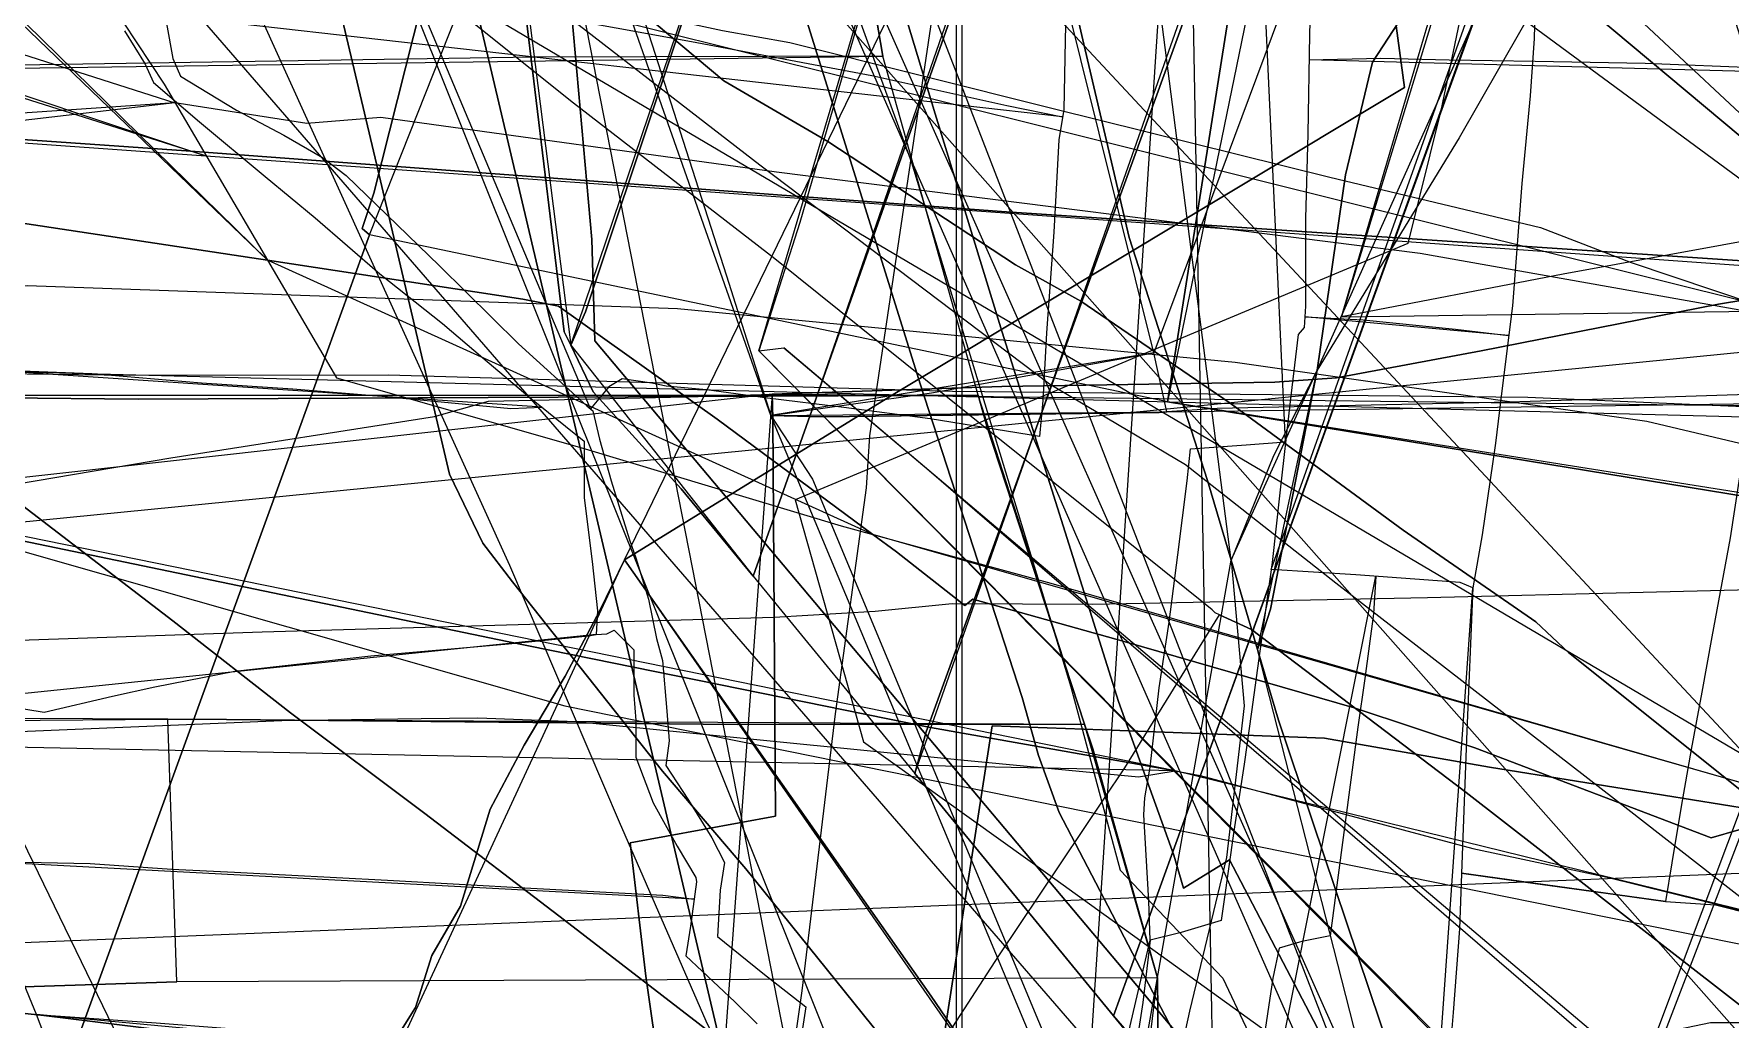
# Model space of a CAD drawing. Extents: x -6790 to 12600, y -1098 to 2171.
# Drawn here: x 553.1 to 627.3, y 316.1 to 359.2 of the extents above; entities that cross this region are included whole.
import ezdxf

# ---------------------------------------------------------------- set-up
doc = ezdxf.new("R2010")
doc.units = 0

msp = doc.modelspace()

# ---------------------------------------------------------------- linework, layer by layer
for points in [[(593.713, 814.326), (0.056, 814.258), (0.056, -0.067), (593.713, 0), (593.713, 814.326)], [(593.47, 802.518), (0, 802.518), (0, 0), (593.47, 0), (593.47, 802.518)], [(587.443, 377.593), (577.244, 347.049), (576.605, 345.579), (577.586, 343.549), (581.436, 339.305), (584.571, 335.487), (587.223, 342.983), (612.759, 415.147), (632.073, 471.379), (641.419, 498.234), (648.79, 519.67), (654.714, 536.683), (657.838, 545.983), (658.168, 547.383), (650.331, 548.957), (644.699, 549.796), (644.474, 548.537), (640.348, 535.965), (632.097, 511.28), (617.618, 468.349), (598.897, 411.873), (593.472, 395.507), (587.443, 377.593)], [(658.168, 547.383), (657.838, 545.983), (654.714, 536.683), (648.79, 519.67), (641.419, 498.234), (632.073, 471.379), (612.759, 415.147), (587.223, 342.983), (658.168, 547.383)], [(668.304, 544.716), (662.82, 528.565), (657.028, 511.779), (651.673, 496.628), (636.098, 451.723), (628.476, 430.579), (628.465, 429.174), (622.468, 412.479), (614.873, 391.779), (606.438, 368.133), (600.041, 350.514), (594.001, 333.823), (592.144, 328.693), (591.646, 326.869), (668.304, 544.716)], [(709.228, 542.116), (708.436, 540.658), (703.834, 527.74), (693.629, 499.537), (681.078, 464.801), (674.596, 447.41), (666.622, 426.391), (657.931, 403.949), (634.744, 342.396), (622.223, 309.817), (617.998, 298.824), (617.095, 296.956), (709.228, 542.116)], [(520.501, 516.622), (533.149, 488.501), (544.044, 465.871), (554.049, 443.241), (564.102, 422.201), (573.593, 400.553), (577.007, 392.511), (579.344, 387.555), (581.823, 381.009), (585.657, 369.6), (591.501, 353.563), (598.468, 330.652), (600.619, 322.657), (605.107, 317.935), (609.128, 309.425), (616.282, 294.977), (620.957, 285.673), (633.254, 262.155), (639.753, 248.595), (643.354, 240.694), (647.842, 230.641), (520.501, 516.622)], [(611.091, 494.346), (605.796, 455.062), (601.462, 424.351), (598.058, 401.115), (594.365, 374.668), (592.368, 359.779), (589.656, 341.621), (589.516, 339.349), (588.164, 329.48), (586.705, 317.385), (585.377, 308.137), (582.474, 285.394), (579.112, 260.342), (576.654, 241.788), (606.75, 231.395), (606.797, 230.338), (602.813, 210.546), (599.078, 191.443), (596.341, 176.886), (591.912, 153.673), (588.91, 137.599), (587.127, 128.026), (611.091, 494.346)], [(428.18, 481.577), (440.926, 480.13), (450.201, 479.317), (462.766, 471.688), (469.672, 466.951), (479.362, 458.652), (487.878, 451.638), (500.685, 439.861), (516.599, 424.695), (529.112, 412.998), (540.435, 402.049), (548.664, 394.126), (549.378, 391.066), (552.03, 377.023), (554.648, 363.32), (558.831, 356.995), (563.34, 349.299), (428.18, 481.577)], [(567.804, 350.399), (567.479, 350.683), (567.99, 352.229), (570.412, 361.812), (571.018, 363.304), (571.688, 364.968), (582.294, 389.664), (596.117, 421.746), (596.222, 423.41), (597.588, 429.214), (604.051, 461.806), (605.978, 461.494), (626.516, 458.953), (621.854, 435.277), (617.057, 411.036), (613.038, 390.381), (607.109, 368.014), (605.692, 362.085), (602.698, 343.114), (567.804, 350.399)], [(553.371, 460.999), (557.781, 449.03), (562.299, 437.169), (567.122, 424.048), (569.772, 416.337), (574.551, 404.215), (583.046, 385.653), (583.915, 383.612), (588.461, 369.118), (592.541, 355.695), (595.46, 346.158), (600.553, 330.019), (602.972, 323.3), (603.387, 321.864), (605.397, 323.108), (610.749, 312.873), (553.371, 460.999)], [(602.698, 343.114), (605.692, 362.085), (607.109, 368.014), (613.038, 390.381), (617.057, 411.036), (621.854, 435.277), (626.516, 458.953), (602.698, 343.114)], [(650.192, 456.273), (645.297, 421.039), (640.455, 384.397), (637.81, 364.387), (635.422, 345.879), (634.7, 338.032), (632.478, 338.237), (602.698, 343.114), (605.692, 362.085), (607.109, 368.014), (613.038, 390.381), (617.057, 411.036), (621.854, 435.277), (626.516, 458.953), (650.192, 456.273)], [(532.631, 452.76), (539.589, 430.32), (544.161, 412.976), (551.12, 388.699), (553.471, 381.004), (562.838, 360.376), (573.921, 335.969), (578.715, 324.767), (582.509, 316.062), (590.544, 299.297), (595.182, 288.038), (606.551, 263.899), (615.79, 243.595), (621.246, 230.977), (622.764, 228.306), (532.631, 452.76)], [(602.097, 345.252), (597.31, 364.46), (592.913, 381.178), (613.859, 385.909), (611.618, 396.915), (611.717, 397.889), (605.535, 405.429), (605.308, 420.778), (605.186, 423.844), (618.619, 427.015), (620.034, 441.993), (635.988, 444.392), (639.142, 444.544), (602.097, 345.252)], [(639.142, 444.544), (638.233, 442.393), (635.424, 435.664), (628.791, 410.48), (620.805, 382.386), (614.416, 360.312), (610.297, 346.825), (639.142, 444.544)], [(592.08, 440.152), (592.646, 431.755), (592.946, 412.792), (593.121, 396.601), (592.668, 384.26), (592.827, 382.386), (594.421, 377.511), (596.082, 371.958), (597.131, 367.017), (599.031, 358.74), (601.008, 350.284), (604.435, 339.675), (605.47, 336.196), (592.08, 440.152)], [(538.455, 439.024), (540.292, 435.463), (545.051, 425.961), (549.938, 416.203), (554.118, 412.778), (567.605, 403.289), (580.312, 394.421), (593.526, 383.353), (609.594, 369.969), (619.707, 361.431), (631.821, 351.293), (635.419, 348.53), (538.455, 439.024)], [(553.051, 434.216), (555.635, 428.306), (560.606, 416.052), (566.69, 401.46), (566.773, 400.286), (571.099, 386.513), (576.88, 368.901), (583.405, 348.615), (585.347, 342.518), (553.051, 434.216)], [(313.591, 432.059), (372.227, 412.052), (398.998, 402.78), (436.809, 391.586), (498.667, 373.267), (548.18, 358.001), (560.587, 353.876), (313.591, 432.059)], [(642.278, 431.963), (631.586, 402.162), (619.831, 370.178), (600.936, 317.977), (600.332, 316.291), (642.278, 431.963)], [(596.117, 421.746), (582.294, 389.664), (571.688, 364.968), (571.018, 363.304), (570.412, 361.812), (567.99, 352.229), (567.479, 350.683), (567.804, 350.399), (596.117, 421.746)], [(316.302, 407.544), (416.39, 375.807), (479.655, 357.376), (576.346, 329.834), (647.951, 315.328), (667.93, 308.073), (719.94, 267.67), (744.83, 251.933), (814.363, 195.123), (316.302, 407.544)], [(567.902, 407.295), (561.651, 405.507), (567.434, 381.889), (569.893, 371.319), (577.197, 340.298), (588.479, 292.382), (598.68, 247.917), (602.192, 232.608), (567.902, 407.295)], [(567.902, 407.295), (571.926, 398.718), (576.439, 389.022), (577.919, 386.256), (578.966, 384.441), (582.482, 373.796), (586.58, 360.88), (591.873, 343.891), (596.341, 330.194), (597.053, 327.663), (597.954, 325.163), (603.289, 314.94), (619.003, 284.504), (619.87, 283.376), (621.276, 280.482), (627.091, 268.513), (633.339, 255.219), (640.335, 240.674), (644.721, 231.79), (645.892, 229.972), (567.902, 407.295)], [(576.605, 345.579), (576.317, 346.174), (571.986, 381.918), (569.142, 404.274), (576.605, 345.579)], [(607.713, 395.41), (608.485, 389.953), (610.394, 376.466), (613.05, 356.843), (590.839, 343.511), (578.953, 336.207), (607.713, 395.41)], [(590.245, 358.215), (575.029, 358.173), (545.855, 357.71), (539.683, 357.516), (538.681, 389.448), (540.299, 389.316), (558.087, 389.739), (578.299, 389.401), (585.296, 389.427), (588.975, 365.645), (590.245, 358.215)], [(585.296, 389.427), (588.975, 365.645), (590.245, 358.215), (585.296, 389.427)], [(587.443, 377.593), (577.244, 347.049), (576.605, 345.579), (587.443, 377.593)], [(623.202, 375.602), (622.726, 374.92), (611.657, 357.95), (610.468, 353.032), (609.235, 344.5), (623.202, 375.602)], [(623.202, 375.602), (623.41, 369.447), (621.756, 365.669), (615.448, 354.647), (609.235, 344.5), (623.202, 375.602)], [(575.344, 374.682), (577.518, 350.197), (577.65, 345.781), (611.269, 305.815), (649.295, 260.796), (661.482, 246.369), (661.496, 242.318), (685.048, 211.704), (686.367, 210.839), (719.013, 187.375), (730.814, 179.13), (750.14, 177.146), (575.344, 374.682)], [(593.664, 375.182), (589.467, 360.792), (586.619, 350.943), (584.831, 345.331), (593.664, 375.182)], [(619.07, 369.056), (618.881, 365.096), (618.718, 358.99), (618.549, 356.481), (618.181, 352.644), (617.767, 347.299), (617.319, 343.705), (617.036, 341.298), (616.449, 337.293), (616.033, 334.988), (615.492, 335.216), (610.919, 335.554), (607.225, 335.789), (619.07, 369.056)], [(562.29, 363.847), (578.822, 360.283), (583.232, 359.333), (586.18, 358.806), (597.691, 355.93), (609.794, 352.924), (619.003, 350.728), (622.967, 349.197), (628.382, 347.373), (562.29, 363.847)], [(558.62, 360.023), (560.07, 360.134), (564.427, 360.274), (565.44, 360.322), (565.759, 361.761), (570.533, 360.983), (575.301, 360.053), (581.887, 358.859), (589.766, 357.369), (595.668, 356.057), (598.104, 355.554), (558.62, 360.023)], [(590.245, 358.215), (575.029, 358.173), (545.855, 357.71), (539.683, 357.516), (590.245, 358.215)], [(594.407, 343.401), (590.245, 358.215), (575.029, 358.173), (545.855, 357.71), (539.683, 357.516), (539.904, 350.474), (540.057, 343.395), (557.684, 343.229), (594.407, 343.401)], [(635.419, 348.53), (628.919, 349.195), (595.436, 351.422), (559.788, 354.074), (541.081, 355.374), (519.855, 356.837), (515.433, 357.215), (508.591, 357.67), (507.515, 357.64), (635.419, 348.53)], [(608.877, 358.05), (612.012, 358.117), (614.999, 358.055), (618.759, 357.991), (623.578, 357.91), (628.683, 357.707), (628.441, 357.716), (638.357, 357.222), (641.195, 357.188), (608.877, 358.05)], [(630.818, 357.598), (629.339, 349.235), (628.759, 345.731), (627.894, 341.075), (627.284, 337.168), (626.491, 332.843), (626.047, 330.424), (625.581, 327.927), (625.148, 325.432), (624.745, 322.975), (624.467, 321.276), (626.648, 321.131), (628.317, 320.72), (630.926, 320.259), (633.018, 319.922), (633.376, 322.489), (633.763, 324.305), (634.181, 326.508), (634.627, 328.926), (635.142, 331.306), (635.436, 333.001), (637.808, 333.03), (638.078, 333.087), (630.818, 357.598)], [(670.632, 347.655), (670.603, 348.328), (667.798, 357.325), (647.96, 353.787), (619.984, 348.682), (610.297, 346.825), (670.632, 347.655)], [(469.208, 354.222), (498.343, 348.29), (517.861, 344.205), (548.765, 337.837), (573.816, 332.635), (592.329, 328.887), (603.028, 326.986), (469.208, 354.222)], [(469.208, 354.222), (498.343, 348.29), (517.861, 344.205), (548.765, 337.837), (573.816, 332.635), (592.329, 328.887), (603.028, 326.986), (469.208, 354.222)], [(554.092, 312.65), (564.125, 340.275), (567.804, 350.399), (554.092, 312.65)], [(563.34, 349.299), (566.355, 344.155), (577.094, 341.099), (588.429, 337.7), (589.813, 337.321), (563.34, 349.299)], [(563.34, 349.299), (574.515, 347.598), (576.07, 347.287), (583.001, 342.36), (589.813, 337.321), (563.34, 349.299)], [(585.403, 343.449), (595.455, 343.775), (607.386, 343.976), (610.085, 344.159), (616.398, 345.339), (626.782, 347.37), (632.18, 348.258), (638.338, 348.651), (643.489, 349.127), (647.67, 349.63), (651.293, 349.008), (660.086, 347.883), (665.792, 347.04), (671.206, 346.449), (677.702, 345.571), (689.934, 343.649), (695.305, 342.98), (696.78, 343.084), (703.28, 341.238), (707.409, 340.141), (713.531, 341.905), (585.403, 343.449)], [(608.693, 346.82), (611.238, 346.695), (615.289, 346.282), (617.606, 346.007), (608.693, 346.82)], [(584.571, 335.487), (581.436, 339.305), (577.586, 343.549), (576.605, 345.579), (584.571, 335.487)], [(584.831, 345.331), (585.923, 345.476), (592.269, 340.115), (669.55, 273.595), (707.711, 241.086), (744.864, 209.451), (767.425, 190.284), (772.491, 187.764), (761.641, 192.939), (732.712, 207.295), (732.56, 207.37), (731.341, 208.484), (718.351, 220.36), (693.454, 242.297), (670.591, 262.642), (649.996, 281.175), (631.451, 298.11), (630.162, 299.498), (628.873, 300.885), (615.067, 314.85), (584.831, 345.331)], [(584.831, 345.331), (615.067, 314.85), (628.873, 300.885), (630.162, 299.498), (584.831, 345.331)], [(585.347, 342.518), (592.369, 343.506), (602.097, 345.252), (585.347, 342.518)], [(585.923, 345.476), (592.269, 340.115), (669.55, 273.595), (707.711, 241.086), (744.864, 209.451), (767.425, 190.284), (772.491, 187.764), (585.923, 345.476)], [(550.263, 344.553), (555.66, 344.346), (560.462, 343.942), (564.447, 343.682), (568.347, 343.351), (573.983, 342.821), (575.349, 342.871), (550.263, 344.553)], [(609.235, 344.5), (607.33, 340.753), (605.47, 336.196), (609.235, 344.5)], [(609.235, 344.5), (607.193, 334.059), (606.63, 332.293), (609.235, 344.5)], [(519.308, 336.092), (528.719, 335.819), (530.778, 335.81), (533.083, 336.377), (540.695, 337.457), (548.957, 338.948), (559.113, 340.668), (570.651, 342.466), (573.002, 343.134), (581.63, 343.326), (585.403, 343.449), (519.308, 336.092)], [(594.407, 343.401), (557.684, 343.229), (540.057, 343.395), (594.407, 343.401)], [(558.988, 329.245), (549.095, 329.293), (540.366, 329.104), (540.057, 343.395), (557.684, 343.229), (594.407, 343.401), (594.786, 342.051), (599.066, 329.034), (583.871, 329.012), (561.551, 329.233), (558.988, 329.245)], [(582.312, 301.051), (579.891, 318.026), (579.202, 323.841), (585.548, 325.012), (585.437, 342.388), (585.403, 343.449), (582.312, 301.051)], [(594.407, 343.401), (594.786, 342.051), (599.066, 329.034), (594.407, 343.401)], [(660.468, 343.489), (660.01, 343.421), (654.494, 343.229), (641.348, 343.424), (631.245, 343.533), (617.649, 343.095), (604.869, 342.815), (602.662, 342.667), (660.468, 343.489)], [(602.662, 342.667), (602.325, 342.645), (587.663, 342.45), (585.347, 342.518), (602.662, 342.667)], [(602.698, 343.114), (632.478, 338.237), (634.7, 338.032), (602.698, 343.114)], [(585.347, 342.518), (587.167, 339.731), (601.988, 304.212), (613.818, 275.862), (613.856, 274.406), (585.347, 342.518)], [(589.813, 337.321), (597.596, 335.187), (616.94, 329.601), (631.301, 325.454), (589.813, 337.321)], [(589.813, 337.321), (590.84, 336.561), (593.826, 334.21), (594.187, 334.483), (600.794, 332.642), (610.848, 329.743), (616.124, 328.001), (626.452, 324.056), (631.301, 325.454), (589.813, 337.321)], [(578.953, 336.207), (577.892, 334.019), (576.356, 331.119), (574.565, 328.104), (573.086, 325.318), (571.778, 321.081), (570.527, 318.919), (569.816, 316.645), (568.735, 314.938), (567.399, 311.839), (565.607, 309.052), (564.442, 306.351), (562.565, 303.45), (561.2, 300.919), (560.404, 298.019), (559.835, 296.114), (559.353, 293.909), (578.953, 336.207)], [(662.234, 216.56), (660.011, 220.36), (657.923, 223.93), (656.233, 227.068), (652.259, 233.326), (645.47, 242.755), (637.811, 253.567), (629.589, 264.831), (620.593, 277.422), (613.375, 287.313), (605.947, 297.746), (604.258, 299.714), (592.355, 317.152), (578.953, 336.207), (662.234, 216.56)], [(605.47, 336.196), (606.05, 329.825), (605.27, 323.206), (603.646, 316.492), (602.2, 309.819), (599.802, 298.999), (598.839, 294.184), (596.196, 282.094), (595.668, 280.649), (605.47, 336.196)], [(611.794, 335.489), (611.702, 333.853), (611.311, 331.029), (611.016, 328.902), (610.128, 322.206), (609.805, 319.779), (608.564, 319.537), (607.575, 319.242), (607.289, 317.928), (606.367, 311.692), (605.452, 305.509), (604.724, 300.091), (604.428, 298.532), (611.794, 335.489)], [(616.033, 334.988), (615.768, 328.372), (615.581, 323.691), (615.459, 320.09), (615.179, 316.435), (614.892, 312.936), (614.699, 310.595), (614.353, 307.756), (614.114, 304.889), (613.824, 301.626), (613.686, 299.711), (613.369, 296.879), (613.247, 295.354), (616.033, 334.988)], [(550.182, 330.105), (553.581, 329.552), (556.57, 330.253), (558.416, 330.653), (561.916, 331.337), (567.859, 332.019), (573.878, 332.539), (577.382, 332.885), (577.719, 332.939), (550.182, 330.105)], [(606.63, 332.293), (607.546, 329.209), (613.486, 311.546), (620.347, 286.461), (622.349, 277.075), (622.07, 271.83), (606.63, 332.293)], [(558.988, 329.245), (549.095, 329.293), (540.366, 329.104), (558.988, 329.245)], [(559.379, 317.768), (558.988, 329.245), (549.095, 329.293), (540.366, 329.104), (540.516, 322.13), (540.677, 317.162), (559.379, 317.768)], [(541.366, 328.241), (563.974, 329.187), (570.057, 329.269), (572.543, 329.301), (576.845, 329.138), (593.657, 327.47), (601.426, 326.734), (603.028, 326.986), (541.366, 328.241)], [(541.366, 328.241), (563.974, 329.187), (570.057, 329.269), (572.543, 329.301), (576.845, 329.138), (593.657, 327.47), (601.426, 326.734), (603.028, 326.986), (541.366, 328.241)], [(599.066, 329.034), (583.871, 329.012), (561.551, 329.233), (558.988, 329.245), (599.066, 329.034)], [(559.379, 317.768), (558.988, 329.245), (561.551, 329.233), (583.871, 329.012), (599.066, 329.034), (599.422, 327.952), (602.249, 317.949), (559.379, 317.768)], [(642.125, 323.106), (629.448, 325.115), (616.771, 327.152), (609.556, 328.419), (599.832, 328.784), (595.031, 328.959), (592.498, 312.701), (590.637, 312.331), (586.288, 311.834), (584.17, 311.77), (576.114, 313.038), (565.588, 314.674), (561.014, 315.38), (553.568, 316.295), (545.208, 317.194), (537.393, 318.156), (533.882, 318.726), (642.125, 323.106)], [(599.066, 329.034), (599.422, 327.952), (602.249, 317.949), (599.066, 329.034)], [(603.028, 326.986), (604.12, 326.792), (607.496, 325.879), (616.044, 323.59), (621.912, 322.349), (642.826, 317.179), (645.195, 316.638), (603.028, 326.986)], [(603.028, 326.986), (604.12, 326.792), (607.496, 325.879), (616.044, 323.59), (621.912, 322.349), (642.826, 317.179), (645.195, 316.638), (603.028, 326.986)], [(550.564, 323.038), (555.591, 322.948), (559.17, 322.699), (561.898, 322.556), (568.584, 322.215), (574.858, 321.86), (580.633, 321.562), (581.995, 321.384), (550.564, 323.038)], [(615.541, 322.518), (618.343, 322.132), (622.281, 321.586), (624.467, 321.276), (615.541, 322.518)], [(601.94, 319.585), (601.616, 316.874), (600.736, 311.21), (600.057, 306.574), (599.923, 305.782), (599.349, 305.56), (598.36, 304.315), (601.94, 319.585)], [(559.379, 317.768), (540.677, 317.162), (540.958, 308.513), (550.043, 308.059), (550.333, 308.045), (557.822, 307.569), (572.398, 306.645), (588.117, 305.562), (600.644, 304.913), (602.312, 311.851), (602.249, 317.949), (559.379, 317.768)], [(602.249, 317.949), (602.312, 311.851), (600.644, 304.913), (602.249, 317.949)], [(553.24, 316.337), (558.483, 315.973), (564.516, 315.511), (570.473, 314.936), (575.444, 314.426), (581.913, 313.759), (584.963, 313.386), (553.24, 316.337)], [(617.095, 296.956), (615.77, 297.596), (608.27, 306.623), (600.332, 316.291), (617.095, 296.956)]]:
    msp.add_lwpolyline(points, close=True)
for points in [[(609.232, 67.739), (599.127, 614.126), (599.127, 614.126), (563.937, 558.686), (550.88, 538.296), (543.512, 527.466), (533.922, 511.905), (529.782, 506.158), (524.987, 498.379), (518.034, 477.455), (515.721, 472.594), (516.263, 446.923), (515.322, 441.984), (515.841, 436.473), (521.012, 415.377), (523.258, 402.75), (532.121, 376.816), (539.49, 355.173), (545.041, 343.698), (550.032, 329.285), (559.407, 309.975), (564.165, 296.774), (574.194, 279.889), (584.875, 254.888)], [(598.68, 247.917), (588.479, 292.382), (577.197, 340.298), (569.893, 371.319), (567.434, 381.889), (561.651, 405.507), (567.902, 407.295), (567.902, 407.295), (559.051, 426.575), (554.331, 436.675), (549.298, 447.659), (540, 467.638), (529.701, 489.972), (517.017, 517.321), (516.402, 517.444), (506.91, 519.306)], [(685.327, 175.866), (588.991, 482.292), (588.991, 482.292), (593.797, 480.06), (597.085, 476.158), (608.966, 438.451), (619.232, 405.597), (622.695, 393.829), (622.183, 391.943), (614.643, 355.831), (613.194, 350.034), (586.417, 338.825), (589.408, 328.256), (597.769, 322.264), (622.357, 304.555), (626.176, 301.6), (626.873, 300.291), (650.019, 266.864)], [(512.25, 381.568), (517.488, 376.678), (523.063, 371.601), (529.172, 365.915), (536.787, 359.594), (541.752, 355.923), (544.029, 354.156), (552.64, 350.921), (562.656, 349.403), (563.34, 349.299), (426.005, 481.357)], [(566.562, 425.185), (569.142, 404.274), (571.986, 381.918), (576.317, 346.174), (576.605, 345.579), (576.605, 345.579), (577.244, 347.049), (587.443, 377.593), (593.472, 395.507), (598.897, 411.873), (617.618, 468.349)], [(649.295, 260.796), (611.269, 305.815), (577.65, 345.781), (577.518, 350.197), (575.344, 374.682), (559.826, 381.527), (523.777, 397.188), (495.259, 409.807), (459.463, 425.508), (429.322, 438.817), (417.011, 443.957), (416.933, 443.231), (416.174, 443.148), (416.095, 442.872), (407.69, 413.307), (407.69, 413.307), (408.042, 412.483), (434.118, 391.732), (432.54, 351.045), (430.765, 302.516), (513.678, 256.433)], [(515.433, 357.215), (519.855, 356.837), (541.081, 355.374), (559.788, 354.074), (595.436, 351.422), (628.919, 349.195), (635.419, 348.53), (631.821, 351.293), (619.707, 361.431), (609.594, 369.969), (593.526, 383.353), (580.312, 394.421), (567.605, 403.289), (554.118, 412.778), (549.938, 416.203), (545.051, 425.961), (540.292, 435.463), (538.455, 439.024), (524.536, 437.455), (512.329, 436.132)], [(653.889, 268.819), (637.367, 277.623), (624.308, 284.442), (611.252, 291.292), (607.366, 294.304), (599.403, 304.222), (592.131, 312.957), (584.254, 322.705), (580.619, 326.97), (574.057, 335.251), (572.76, 336.929), (571.305, 339.953), (568.111, 353.501), (565.244, 365.635), (562.204, 378.605), (555.912, 404.507), (555.111, 406.281), (554.747, 407.086), (550.465, 436.78)], [(515.759, 433.766), (519.65, 433.673), (530.445, 433.33), (531.923, 432.67), (551.277, 430.403), (574.587, 426.85), (596.117, 421.746), (596.117, 421.746), (582.294, 389.664), (571.688, 364.968), (571.018, 363.304), (570.412, 361.812), (567.99, 352.229), (567.479, 350.683), (567.804, 350.399), (564.125, 340.275), (554.092, 312.65), (549.485, 311.046), (522.96, 302.371), (518.043, 301.002), (514.334, 298.662)], [(642.278, 431.963), (631.586, 402.162), (619.831, 370.178), (600.936, 317.977), (600.332, 316.291), (591.646, 326.869), (592.144, 328.693), (594.001, 333.823), (600.041, 350.514), (606.438, 368.133), (614.873, 391.779), (622.468, 412.479), (628.465, 429.174)], [(666.622, 426.391), (657.931, 403.949), (634.744, 342.396), (622.223, 309.817), (617.998, 298.824), (617.095, 296.956), (615.77, 297.596), (608.27, 306.623), (600.332, 316.291), (600.936, 317.977), (619.831, 370.178), (631.586, 402.162), (642.278, 431.963)], [(573.715, 430.704), (562.29, 363.847), (578.822, 360.283), (583.232, 359.333), (586.18, 358.806), (597.691, 355.93), (609.794, 352.924), (619.003, 350.728), (622.967, 349.197), (628.382, 347.373), (628.843, 350.511), (634.465, 390.482), (639.914, 430.403)], [(612.759, 415.147), (587.223, 342.983), (584.571, 335.487), (591.646, 326.869), (592.144, 328.693), (594.001, 333.823), (600.041, 350.514), (606.438, 368.133), (614.873, 391.779), (622.468, 412.479), (628.465, 429.174)], [(559.051, 426.575), (567.902, 407.295), (571.926, 398.718), (576.439, 389.022), (577.919, 386.256), (578.966, 384.441), (582.482, 373.796), (586.58, 360.88), (591.873, 343.891), (596.341, 330.194), (597.053, 327.663), (597.954, 325.163), (603.289, 314.94), (619.003, 284.504), (619.87, 283.376), (621.276, 280.482), (627.091, 268.513)], [(666.622, 426.391), (657.931, 403.949), (634.744, 342.396), (622.223, 309.817), (617.998, 298.824), (617.095, 296.956), (618.009, 296.513), (638.721, 284.073), (654.657, 274.512), (657.215, 273.711), (664.49, 294.493), (673.212, 319.473), (684.32, 349.728), (694.271, 379.306), (700.32, 397.286), (708.756, 421.37)], [(566.562, 425.185), (569.142, 404.274), (571.986, 381.918), (576.317, 346.174), (576.605, 345.579), (577.586, 343.549), (581.436, 339.305), (584.571, 335.487), (591.646, 326.869), (600.332, 316.291), (608.27, 306.623), (615.77, 297.596), (617.095, 296.956), (618.009, 296.513), (638.721, 284.073)], [(601.462, 424.351), (598.058, 401.115), (594.365, 374.668), (592.368, 359.779), (589.656, 341.621), (589.516, 339.349), (588.164, 329.48), (586.705, 317.385), (585.377, 308.137), (582.474, 285.394), (579.112, 260.342)], [(601.462, 424.351), (598.058, 401.115), (594.365, 374.668), (592.368, 359.779), (589.656, 341.621), (589.516, 339.349), (588.164, 329.48), (586.705, 317.385), (585.377, 308.137), (582.474, 285.394), (579.112, 260.342)], [(560.606, 416.052), (566.69, 401.46), (566.773, 400.286), (571.099, 386.513), (576.88, 368.901), (583.405, 348.615), (585.347, 342.518), (587.663, 342.45), (602.325, 342.645), (602.662, 342.667), (602.097, 345.252), (597.31, 364.46), (592.913, 381.178), (613.859, 385.909), (611.618, 396.915), (611.717, 397.889), (605.535, 405.429), (605.308, 420.778)], [(560.606, 416.052), (566.69, 401.46), (566.773, 400.286), (571.099, 386.513), (576.88, 368.901), (583.405, 348.615), (585.347, 342.518), (587.663, 342.45), (602.325, 342.645), (602.662, 342.667), (602.097, 345.252), (597.31, 364.46), (592.913, 381.178), (613.859, 385.909), (611.618, 396.915), (611.717, 397.889), (605.535, 405.429), (605.308, 420.778)], [(631.245, 343.533), (617.649, 343.095), (604.869, 342.815), (602.662, 342.667), (602.097, 345.252), (597.31, 364.46), (592.913, 381.178), (613.859, 385.909), (611.618, 396.915), (611.717, 397.889), (605.535, 405.429), (605.308, 420.778)], [(631.245, 343.533), (617.649, 343.095), (604.869, 342.815), (602.662, 342.667), (602.097, 345.252), (597.31, 364.46), (592.913, 381.178), (613.859, 385.909), (611.618, 396.915), (611.717, 397.889), (605.535, 405.429), (605.308, 420.778)], [(656.687, 268.367), (654.947, 272.656), (654.409, 277.802), (652.556, 293.62), (650.628, 298.272), (650.504, 298.572), (647.653, 313.017), (645.619, 322.89), (642.321, 340.052), (641.424, 340.883), (635.612, 347.923), (635.419, 348.53), (631.821, 351.293), (619.707, 361.431), (609.594, 369.969), (593.526, 383.353), (580.312, 394.421), (567.605, 403.289), (554.118, 412.778), (549.938, 416.203)], [(560.606, 416.052), (566.69, 401.46), (566.773, 400.286), (571.099, 386.513), (576.88, 368.901), (583.405, 348.615), (585.347, 342.518), (587.167, 339.731), (601.988, 304.212), (613.818, 275.862), (613.856, 274.406), (618.978, 247.977)], [(560.606, 416.052), (566.69, 401.46), (566.773, 400.286), (571.099, 386.513), (576.88, 368.901), (583.405, 348.615), (585.347, 342.518), (587.167, 339.731), (601.988, 304.212), (613.818, 275.862), (613.856, 274.406), (618.978, 247.977)], [(569.772, 416.337), (574.551, 404.215), (583.046, 385.653), (583.915, 383.612), (588.461, 369.118), (592.541, 355.695), (595.46, 346.158), (600.553, 330.019), (602.972, 323.3), (603.387, 321.864), (605.397, 323.108), (610.749, 312.873), (622.579, 315.2), (626.433, 315.999), (630.235, 315.999)], [(636.825, 260.749), (630.011, 273.407), (625.378, 282.056), (623.151, 286.576), (622.277, 288.448), (615.206, 303.408), (610.749, 312.873), (610.749, 312.873), (605.397, 323.108), (603.387, 321.864), (602.972, 323.3), (600.553, 330.019), (595.46, 346.158), (592.541, 355.695), (588.461, 369.118), (583.915, 383.612), (583.046, 385.653), (574.551, 404.215), (569.772, 416.337)], [(627.48, 271.543), (622.07, 271.83), (622.349, 277.075), (620.347, 286.461), (613.486, 311.546), (607.546, 329.209), (606.63, 332.293), (607.193, 334.059), (609.235, 344.5), (610.468, 353.032), (611.657, 357.95), (622.726, 374.92), (623.202, 375.602), (627.943, 382.395), (622.105, 388.097), (612.827, 390.396), (608.382, 394.549), (604.428, 399.697), (600.875, 405.604), (598.769, 409.106), (595.939, 415.549)], [(703.09, 247.167), (548.838, 412.477)], [(627.091, 268.513), (621.276, 280.482), (619.87, 283.376), (619.003, 284.504), (603.289, 314.94), (597.954, 325.163), (597.053, 327.663), (596.341, 330.194), (591.873, 343.891), (586.58, 360.88), (582.482, 373.796), (578.966, 384.441), (577.919, 386.256), (576.439, 389.022), (571.926, 398.718), (567.902, 407.295), (561.651, 405.507), (567.434, 381.889), (569.893, 371.319), (577.197, 340.298), (588.479, 292.382), (598.68, 247.917)], [(707.37, 271.095), (723, 273.964), (726.334, 274.97), (730.887, 276.945), (555.111, 406.281), (555.111, 406.281), (555.912, 404.507), (562.204, 378.605), (565.244, 365.635), (568.111, 353.501), (571.305, 339.953), (572.76, 336.929), (574.057, 335.251), (580.619, 326.97), (584.254, 322.705), (592.131, 312.957), (599.403, 304.222), (607.366, 294.304), (611.252, 291.292), (624.308, 284.442), (637.367, 277.623), (653.889, 268.819)], [(498.683, 404.892), (529.389, 395.889), (539.432, 392.988), (542.996, 391.581), (556.436, 386.933), (556.869, 386.781), (556.869, 386.781), (556.354, 385.321), (555.38, 382.722), (554.621, 381.132), (555.677, 380.242), (565.641, 372.132), (574.249, 364.718), (583.291, 357.141), (587.848, 354.482), (596.04, 349.093), (598.897, 347.502), (605.432, 343.05), (612.991, 337.498), (618.796, 333.502), (620.225, 332.164), (629.61, 324.659)], [(819.564, 214.645), (498.425, 404.014), (498.425, 404.014), (515.248, 397.086), (534.789, 389.168), (541.751, 386.329), (549.071, 382.445), (554.838, 377.485), (559.887, 373.87), (571.122, 364.099), (584.866, 353.462), (597.535, 343.901), (603.48, 340.376), (610.054, 335.207), (622.812, 325.317), (635.003, 315.815), (645.55, 307.15), (664.553, 292.569), (676.713, 283.875), (691.384, 275.359), (709.222, 264.155)], [(695.158, 267.213), (683.874, 274.541), (676.233, 279.726), (673.316, 281.412), (673.126, 281.522), (652.065, 297.713), (639.082, 307.71), (631.945, 313.481), (615.749, 326.048), (606.369, 333.163), (604.964, 333.802), (604.774, 333.889), (604.647, 334.03), (601.346, 336.675), (594.038, 342.528), (585.518, 349.353), (576.727, 356.151), (568.831, 362.48), (559.291, 370.083), (553.542, 374.852), (552.106, 375.398), (548.4, 377.198), (530.672, 386.491), (513.105, 395.565)], [(629.589, 264.831), (620.593, 277.422), (613.375, 287.313), (605.947, 297.746), (604.258, 299.714), (592.355, 317.152), (578.953, 336.207), (578.953, 336.207), (590.839, 343.511), (613.05, 356.843), (610.394, 376.466), (608.485, 389.953), (607.713, 395.41), (616.832, 394.572), (624.262, 393.63), (635.278, 392.564), (658.351, 390.252), (677.532, 388.309), (679.822, 388.341), (676.961, 359.549), (673.423, 325.825), (670.623, 298.038), (662.513, 217.543)], [(290.129, 376.344), (302.178, 378.998), (312.157, 380.59), (323.562, 382.986), (336.786, 385.845), (353.082, 388.022), (366.14, 389.667), (382.648, 391.1), (410.037, 386.907), (431.588, 384.147), (458.552, 380.325), (493.426, 375.176), (519.488, 369.072), (533.979, 366.153), (545.126, 360.685), (559.298, 356.173), (85.187, 301.129)], [(290.129, 376.344), (302.178, 378.998), (312.157, 380.59), (323.562, 382.986), (336.786, 385.845), (353.082, 388.022), (366.14, 389.667), (382.648, 391.1), (410.037, 386.907), (431.588, 384.147), (458.552, 380.325), (493.426, 375.176), (519.488, 369.072), (533.979, 366.153), (545.126, 360.685), (559.298, 356.173), (85.187, 301.129)], [(629.61, 324.659), (620.225, 332.164), (618.796, 333.502), (612.991, 337.498), (605.432, 343.05), (598.897, 347.502), (596.04, 349.093), (587.848, 354.482), (583.291, 357.141), (574.249, 364.718), (565.641, 372.132), (555.677, 380.242), (554.621, 381.132), (555.38, 382.722), (556.354, 385.321), (556.869, 386.781), (561.181, 385.259), (571.196, 381.759), (588.856, 376.213), (603.805, 371.516), (626.163, 364.662), (656.285, 355.401)], [(598.296, 362.246), (598.223, 358.9), (598.156, 355.881), (597.947, 354.558), (597.725, 350.523), (597.405, 346.129), (597.236, 343.168), (597.091, 341.599), (592.321, 342.368), (588.546, 342.859), (585.203, 343.272), (582.539, 343.638), (580.768, 343.799), (580.154, 343.927), (578.852, 344.12), (578.261, 343.772), (577.462, 342.803), (559.268, 385.933)], [(487.01, 383.269), (528.985, 371.644), (538.954, 368.757), (546.667, 366.881), (557.076, 364.727), (560.369, 363.864), (562.29, 363.847), (578.822, 360.283), (583.232, 359.333), (586.18, 358.806), (597.691, 355.93), (609.794, 352.924), (619.003, 350.728), (622.967, 349.197), (628.382, 347.373)], [(631.301, 325.454), (626.452, 324.056), (616.124, 328.001), (610.848, 329.743), (600.794, 332.642), (594.187, 334.483), (593.826, 334.21), (590.84, 336.561), (589.813, 337.321), (583.001, 342.36), (576.07, 347.287), (574.515, 347.598), (563.34, 349.299), (562.656, 349.403), (552.64, 350.921), (544.029, 354.156), (541.752, 355.923), (536.787, 359.594), (529.172, 365.915), (523.063, 371.601), (517.488, 376.678), (512.25, 381.568)], [(649.295, 260.796), (611.269, 305.815), (577.65, 345.781), (577.518, 350.197), (575.344, 374.682), (578.274, 372.87), (577.541, 376.2), (579.586, 380.805), (588.479, 377.129), (593.664, 375.182), (589.467, 360.792), (586.619, 350.943), (584.831, 345.331), (615.067, 314.85), (628.873, 300.885), (630.162, 299.498), (642.729, 283.802), (679.994, 237.08)], [(608.99, 362.445), (608.895, 359.163), (608.825, 354.814), (608.723, 351.114), (608.723, 347.286), (608.663, 346.354), (608.404, 346.047), (608.048, 343.129), (607.604, 339.133), (607.268, 336.095), (606.83, 332.956), (606.358, 329.568), (606.036, 327.285), (605.595, 324.347), (605.145, 321.158), (605.036, 320.454), (603.284, 319.932), (601.94, 319.585), (601.873, 321.291), (601.651, 325.061), (601.704, 325.817), (601.932, 327.146), (602.327, 330.616), (602.758, 333.482), (603.136, 336.431), (603.548, 339.658), (603.691, 341.062), (606.133, 341.232), (607.851, 341.36), (606.235, 376.148)], [(622.726, 374.92), (611.657, 357.95), (610.468, 353.032), (609.235, 344.5), (607.193, 334.059), (606.63, 332.293), (605.47, 336.196), (604.435, 339.675), (601.008, 350.284), (599.031, 358.74), (597.131, 367.017)], [(597.131, 367.017), (599.031, 358.74), (601.008, 350.284), (604.435, 339.675), (605.47, 336.196), (606.63, 332.293), (607.546, 329.209), (613.486, 311.546)], [(637.367, 277.623), (624.308, 284.442), (611.252, 291.292), (607.366, 294.304), (599.403, 304.222), (592.131, 312.957), (584.254, 322.705), (580.619, 326.97), (574.057, 335.251), (572.76, 336.929), (571.305, 339.953), (568.111, 353.501), (565.244, 365.635)], [(602.312, 311.851), (602.249, 317.949), (599.422, 327.952), (599.066, 329.034), (594.786, 342.051), (594.407, 343.401), (590.245, 358.215), (588.975, 365.645)], [(826.941, 364.935), (455.259, 328.239)], [(711.309, 185.86), (556.343, 364.611)], [(520.57, 363.181), (532.306, 354.12), (543.777, 345.293), (551.326, 339.576), (559.213, 333.546), (564.354, 329.519), (570.226, 325.122), (576.323, 320.462), (583.062, 315.288), (587.856, 311.608), (589.292, 310.637), (590.091, 310.839), (595.313, 318.908), (600.825, 327.121), (604.964, 333.802), (604.774, 333.889), (604.647, 334.03), (601.346, 336.675), (594.038, 342.528), (585.518, 349.353), (576.727, 356.151), (568.831, 362.48)], [(558.929, 359.641), (559.201, 358.107), (559.539, 357.336), (561.986, 355.853), (564.062, 354.757), (565.751, 353.783), (566.79, 352.995), (568.568, 351.278), (570.86, 349.058), (574.318, 345.648), (577.304, 342.934), (577.564, 342.72), (577.865, 341.472), (578.364, 339.654), (579.166, 337.086), (579.454, 336.301), (579.996, 334.49), (580.358, 332.776), (580.618, 331.81), (580.8, 329.601), (580.908, 328.304), (580.761, 327.217), (581.751, 325.711), (582.774, 324.069), (583.327, 322.987), (583.133, 321.78), (583.025, 319.749), (584.997, 318.155), (586.884, 316.678), (586.607, 314.89)], [(557.092, 359.325), (558.002, 357.855), (558.358, 357.061), (560.375, 355.343), (563.24, 352.95), (565.423, 351.153), (568.261, 348.697), (570.998, 346.538), (572.76, 345.035), (574.817, 343.297), (577.194, 341.395), (577.196, 338.915), (577.542, 336.14), (577.767, 333.981), (577.719, 332.939), (578.179, 332.975), (578.494, 333.13), (579.364, 332.277), (579.364, 330.3), (579.443, 329.194), (579.443, 327.586), (580.2, 325.594), (581.256, 323.698), (582.075, 322.335), (582.094, 322.142), (581.84, 320.203), (581.631, 318.908), (583.771, 316.896), (584.754, 315.933)], [(628.919, 349.195), (595.436, 351.422), (559.788, 354.074), (541.081, 355.374), (519.855, 356.837), (515.433, 357.215)], [(254.699, 80.31), (819.146, 304.829), (819.146, 304.829), (780.67, 313.703), (770.054, 314.818), (736.242, 321.665), (723.927, 323.895), (698.873, 329.681), (669.361, 336.846), (656.626, 339.938), (646.802, 342.207), (638.893, 345.127), (613.733, 349.586), (585.6, 353.142), (568.296, 355.531), (565.058, 355.265), (559.298, 356.173), (541.862, 355), (524.717, 352.717), (509.43, 350.063)], [(254.699, 80.31), (819.146, 304.829), (819.146, 304.829), (780.67, 313.703), (770.054, 314.818), (736.242, 321.665), (723.927, 323.895), (698.873, 329.681), (669.361, 336.846), (656.626, 339.938), (646.802, 342.207), (638.893, 345.127), (613.733, 349.586), (585.6, 353.142), (568.296, 355.531), (565.058, 355.265), (559.298, 356.173), (541.862, 355), (524.717, 352.717), (509.43, 350.063)], [(487.065, 330.334), (519.137, 331.726), (536.62, 332.354), (544.85, 332.436), (563.115, 333.065), (585.493, 333.7), (589.911, 333.967), (593.274, 334.296), (599.426, 334.268), (614.054, 334.569), (632.92, 335.034), (649.189, 335.526), (666.853, 335.881), (683.285, 336.62), (698.953, 337.057), (707.319, 337.44), (712.843, 339.217), (720.088, 340.584), (730.287, 343.346), (740.732, 345.397), (751.149, 348.049), (759.762, 349.908), (774.527, 353.271)], [(502.953, 350.429), (523.117, 347.246), (538.045, 344.788), (539.332, 344.506), (557.331, 344.28), (568.615, 344.283), (593.295, 343.571), (618.449, 343.307), (633.262, 342.676)], [(708.379, 236.213), (711.097, 287.692), (710.892, 294.174), (709.906, 325.333), (663.615, 333.977), (634.716, 338.031), (634.7, 338.032), (632.478, 338.237), (602.698, 343.114), (567.804, 350.399), (564.125, 340.275), (554.092, 312.65), (553.628, 279.192), (553.3, 278.47), (550.104, 260.841)], [(262.907, 80.005), (820.331, 298.275), (820.331, 298.275), (770.993, 307.191), (730.508, 316.033), (695.266, 323.423), (667.476, 329.865), (664.823, 332.328), (654.15, 335.044), (623.644, 342.244), (605.644, 344.834), (581.264, 347.171), (552.843, 348.181), (536.295, 347.36), (521.958, 346.539), (518.948, 345.818), (508.937, 343.668)], [(262.907, 80.005), (820.331, 298.275), (820.331, 298.275), (770.993, 307.191), (730.508, 316.033), (695.266, 323.423), (667.476, 329.865), (664.823, 332.328), (654.15, 335.044), (623.644, 342.244), (605.644, 344.834), (581.264, 347.171), (552.843, 348.181), (536.295, 347.36), (521.958, 346.539), (518.948, 345.818), (508.937, 343.668)], [(498.343, 348.29), (517.861, 344.205), (548.765, 337.837), (573.816, 332.635), (592.329, 328.887), (603.028, 326.986), (604.12, 326.792), (607.496, 325.879), (616.044, 323.59), (621.912, 322.349), (642.826, 317.179), (645.195, 316.638), (669.291, 311.132), (696.509, 304.815), (721.378, 299.101), (753.072, 291.682), (776.777, 286.279)], [(504.997, 320.055), (520.643, 324.045), (534.576, 327.684), (538.936, 328.267), (541.366, 328.241), (563.974, 329.187), (570.057, 329.269), (572.543, 329.301), (576.845, 329.138), (593.657, 327.47), (601.426, 326.734), (603.028, 326.986), (592.329, 328.887), (573.816, 332.635), (548.765, 337.837), (517.861, 344.205), (498.343, 348.29)], [(498.343, 348.29), (517.861, 344.205), (548.765, 337.837), (573.816, 332.635), (592.329, 328.887), (603.028, 326.986), (604.12, 326.792), (607.496, 325.879), (616.044, 323.59), (621.912, 322.349), (642.826, 317.179), (645.195, 316.638), (669.291, 311.132), (696.509, 304.815), (721.378, 299.101), (753.072, 291.682), (776.777, 286.279)], [(504.997, 320.055), (520.643, 324.045), (534.576, 327.684), (538.936, 328.267), (541.366, 328.241), (563.974, 329.187), (570.057, 329.269), (572.543, 329.301), (576.845, 329.138), (593.657, 327.47), (601.426, 326.734), (603.028, 326.986), (592.329, 328.887), (573.816, 332.635), (548.765, 337.837), (517.861, 344.205), (498.343, 348.29)], [(632.18, 348.258), (626.782, 347.37), (616.398, 345.339), (610.085, 344.159), (607.386, 343.976), (595.455, 343.775), (585.403, 343.449), (585.437, 342.388), (585.548, 325.012), (579.202, 323.841), (579.891, 318.026), (582.312, 301.051), (582.312, 301.051), (609.395, 298.983), (623.946, 297.247), (622.524, 271.031)], [(632.18, 348.258), (626.782, 347.37), (616.398, 345.339), (610.085, 344.159), (607.386, 343.976), (595.455, 343.775), (585.403, 343.449), (585.437, 342.388), (585.548, 325.012), (579.202, 323.841), (579.891, 318.026), (582.312, 301.051), (582.312, 301.051), (609.395, 298.983), (623.946, 297.247), (622.524, 271.031)], [(652.796, 286.652), (624.911, 288.861), (601.485, 290.739), (575.556, 292.772), (550.937, 294.962), (529.896, 296.664), (529.513, 296.709), (538.045, 344.788), (539.332, 344.506), (557.331, 344.28), (568.615, 344.283), (593.295, 343.571), (618.449, 343.307), (633.262, 342.676)], [(774.122, 338.625), (538.045, 344.788), (538.045, 344.788), (539.332, 344.506), (557.331, 344.28), (568.615, 344.283), (593.295, 343.571), (618.449, 343.307), (633.262, 342.676)], [(548.957, 338.948), (559.113, 340.668), (570.651, 342.466), (573.002, 343.134), (581.63, 343.326), (585.403, 343.449), (585.437, 342.388), (585.548, 325.012), (579.202, 323.841), (579.891, 318.026), (582.312, 301.051), (582.312, 301.051), (578.035, 300.273), (561.925, 296.656), (557.86, 295.924), (555.308, 298.56), (551.252, 296.993)], [(548.957, 338.948), (559.113, 340.668), (570.651, 342.466), (573.002, 343.134), (581.63, 343.326), (585.403, 343.449), (585.437, 342.388), (585.548, 325.012), (579.202, 323.841), (579.891, 318.026), (582.312, 301.051), (582.312, 301.051), (578.035, 300.273), (561.925, 296.656), (557.86, 295.924), (555.308, 298.56), (551.252, 296.993)], [(631.245, 343.533), (617.649, 343.095), (604.869, 342.815), (602.662, 342.667), (602.325, 342.645), (587.663, 342.45), (585.347, 342.518), (587.167, 339.731), (601.988, 304.212), (613.818, 275.862), (613.856, 274.406), (618.88, 276.937), (630.08, 281.797)], [(631.245, 343.533), (617.649, 343.095), (604.869, 342.815), (602.662, 342.667), (602.325, 342.645), (587.663, 342.45), (585.347, 342.518), (587.167, 339.731), (601.988, 304.212), (613.818, 275.862), (613.856, 274.406), (618.88, 276.937), (630.08, 281.797)], [(543.786, 311.807), (553.359, 304.801), (567.494, 294.455), (574.009, 289.687), (574.352, 289.347), (576.294, 288.093), (576.885, 288.732), (582.071, 297.693), (586.087, 304.881), (589.138, 310.598), (589.292, 310.637), (587.856, 311.608), (583.062, 315.288), (576.323, 320.462), (570.226, 325.122), (564.354, 329.519), (559.213, 333.546), (551.326, 339.576)], [(568.735, 314.938), (569.816, 316.645), (570.527, 318.919), (571.778, 321.081), (573.086, 325.318), (574.565, 328.104), (576.356, 331.119), (577.892, 334.019), (578.953, 336.207), (592.355, 317.152), (604.258, 299.714)], [(562.343, 269.976), (554.122, 274.362), (553.192, 274.936), (555.067, 276.093), (562.725, 281.375), (571.904, 287.454), (574.352, 289.347), (576.294, 288.093), (576.885, 288.732), (582.071, 297.693), (586.087, 304.881), (589.138, 310.598), (589.292, 310.637), (590.091, 310.839), (595.313, 318.908), (600.825, 327.121), (604.964, 333.802), (606.369, 333.163), (615.749, 326.048), (631.945, 313.481)], [(568.567, 254.73), (562.117, 271.882), (558.419, 281.716), (550.388, 304.398), (541.805, 326.799), (541.366, 328.241), (563.974, 329.187), (570.057, 329.269), (572.543, 329.301), (576.845, 329.138), (593.657, 327.47), (601.426, 326.734), (603.028, 326.986), (604.12, 326.792), (607.496, 325.879), (616.044, 323.59), (621.912, 322.349), (642.826, 317.179), (645.195, 316.638), (641.071, 215.986)], [(568.567, 254.73), (562.117, 271.882), (558.419, 281.716), (550.388, 304.398), (541.805, 326.799), (541.366, 328.241), (563.974, 329.187), (570.057, 329.269), (572.543, 329.301), (576.845, 329.138), (593.657, 327.47), (601.426, 326.734), (603.028, 326.986), (604.12, 326.792), (607.496, 325.879), (616.044, 323.59), (621.912, 322.349), (642.826, 317.179), (645.195, 316.638), (641.071, 215.986)], [(629.448, 325.115), (616.771, 327.152), (609.556, 328.419), (599.832, 328.784), (595.031, 328.959), (592.498, 312.701), (590.637, 312.331), (586.288, 311.834), (584.17, 311.77), (576.114, 313.038), (565.588, 314.674), (561.014, 315.38), (553.568, 316.295), (545.208, 317.194), (537.393, 318.156), (533.882, 318.726), (533.399, 318.153), (531.8, 311.484), (529.865, 303.396), (528.681, 292.299), (526.888, 275.496), (526.928, 274.608), (528.899, 261.94)], [(545.208, 317.194), (553.568, 316.295), (561.014, 315.38), (565.588, 314.674), (576.114, 313.038), (584.17, 311.77), (586.288, 311.834), (590.637, 312.331), (592.498, 312.701), (595.031, 328.959), (599.832, 328.784), (609.556, 328.419), (616.771, 327.152), (629.448, 325.115)], [(578.274, 269.98), (574.827, 272.455), (571.263, 275.018), (569.103, 276.469), (568.14, 278.738), (567.242, 280.991), (566.219, 283.558), (564.724, 287.327), (563.067, 291.505), (561.32, 295.675), (559.811, 299.313), (557.187, 305.956), (556.318, 308.024), (556.187, 308.611), (556.131, 309.003), (554.798, 312.276), (553.24, 316.337), (551.958, 319.467)]]:
    msp.add_lwpolyline(points)

doc.saveas('drawing.dxf')
